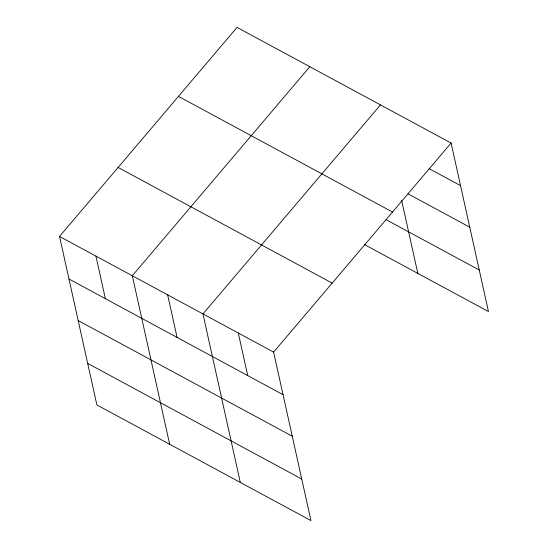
<?xml version="1.0" encoding="UTF-8"?>
<svg xmlns="http://www.w3.org/2000/svg" width="548" height="548" viewBox="0 0 548 548"><rect width="100%" height="100%" fill="white"/><g stroke="black" fill="none" stroke-linecap="round" stroke-linejoin="round"><path stroke-width="0.82" d="M59.533 236.435L273.603 352.09L310.963 520.6L96.893 404.945L59.533 236.435L237.037 27.4L451.107 143.055L488.467 311.565L364.468 244.572M309.826 66.719L132.315 275.754L169.674 444.27M380.463 104.887L202.959 313.922L240.319 482.432M273.603 352.09L451.107 143.055M428.981 168.579L460.546 185.635M408.137 193.896L469.759 227.187M178.463 96.379L392.532 212.035M386.066 219.659L479.253 270.006M118.108 167.455L332.177 283.104M68.973 279.014L283.042 394.67M78.186 320.573L292.255 436.222M87.68 363.393L301.749 479.041M401.677 200.554L417.823 273.397M238.284 333.006L247.723 375.586M167.64 294.838L177.079 337.417M95.927 256.094L105.367 298.674"/></g></svg>
